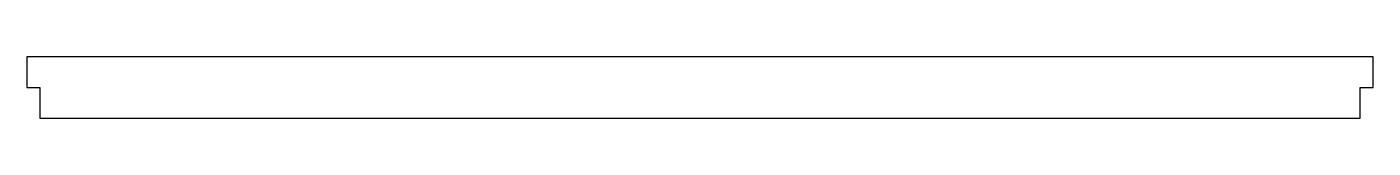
# Model space of a CAD drawing. Header units: millimetres. Extents: x -450 to -120, y 175 to 190.
import ezdxf

# ---------------------------------------------------------------- set-up
doc = ezdxf.new("R2010")
doc.units = ezdxf.units.MM
doc.layers.get('0').update_dxf_attribs({"linetype": 'CONTINUOUS'})

msp = doc.modelspace()

# ---------------------------------------------------------------- linework, layer by layer
msp.add_lwpolyline([(-123.2, 175), (-123.2, 182.5), (-120, 182.5), (-120, 190), (-450, 190), (-450, 182.5), (-446.8, 182.5), (-446.8, 175)], close=True)

doc.saveas('drawing.dxf')
